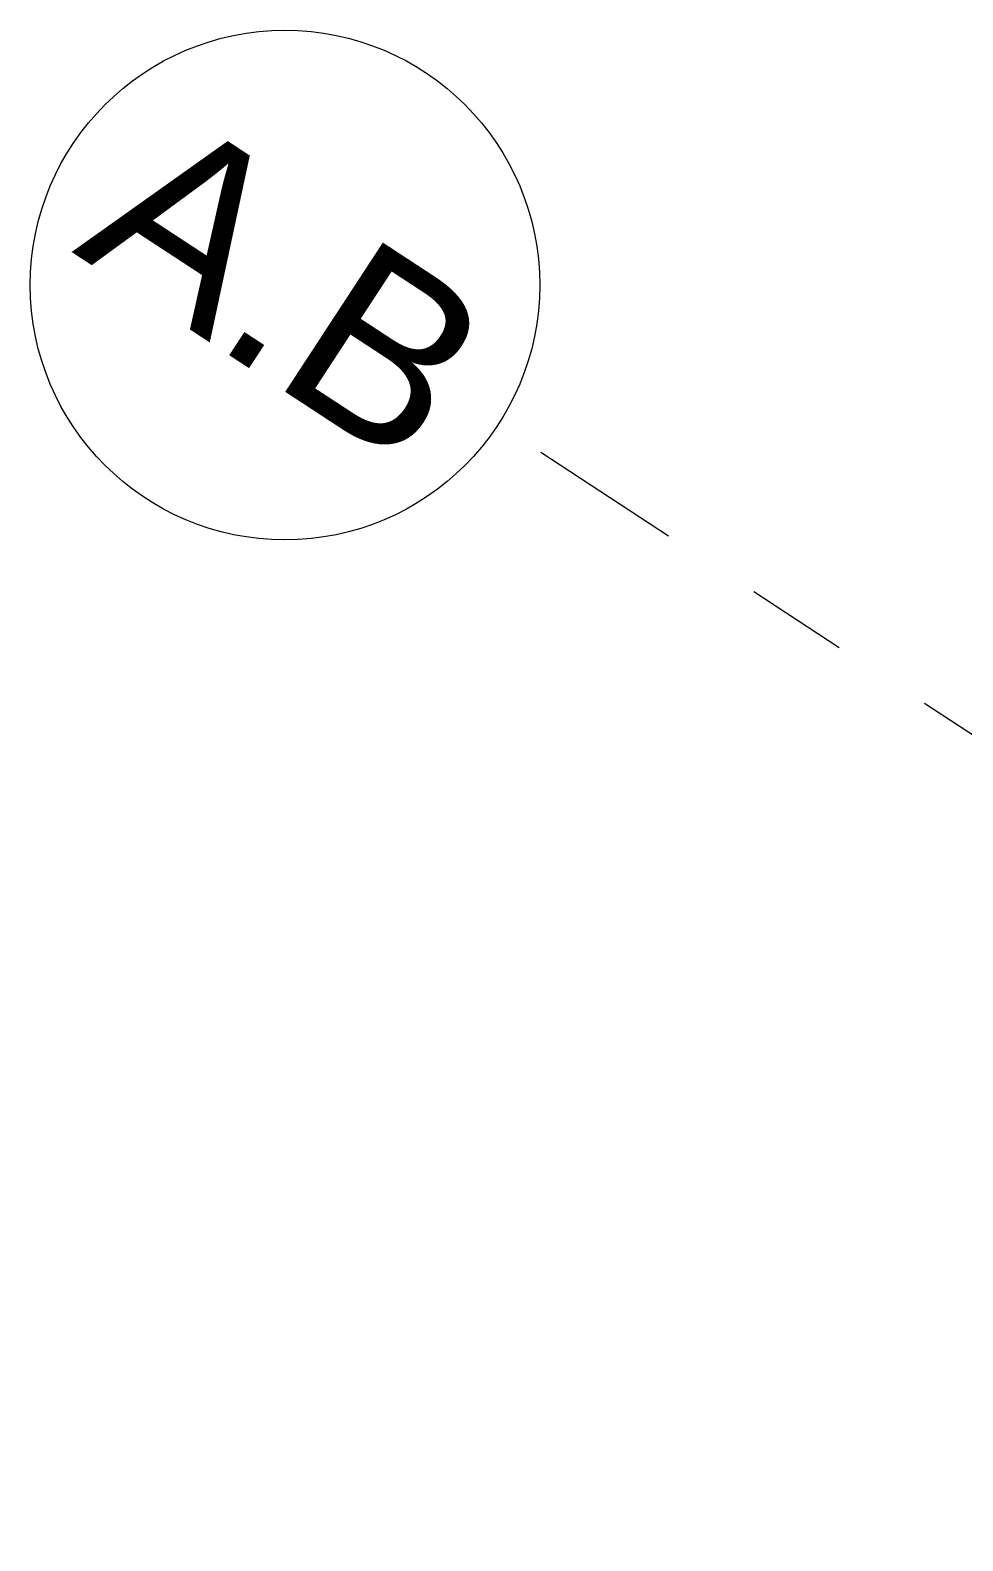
# Model space of a CAD drawing. Header units: metres. Extents: x 2696278.3 to 2696314, y 1245153.2 to 1245192.4.
# Drawn here: x 2696282.347 to 2696283.263, y 1245172.334 to 1245173.817 of the extents above; entities that cross this region are included whole.
import ezdxf

# ---------------------------------------------------------------- set-up
doc = ezdxf.new("R2010")
doc.units = ezdxf.units.M
doc.linetypes.add('000_hbf_Strichpunkt 3_1_1mm Achsen', pattern=[0.25, 0.15, -0.05, 0, -0.05])
doc.layers.add('1_M01_Achsen.V', color=7, linetype='Continuous')
doc.styles.add('ERSTELLTER_STIL_2', font='arial.ttf')

msp = doc.modelspace()

# ---------------------------------------------------------------- linework, layer by layer
at = {"layer": '1_M01_Achsen.V', "color": 7, "linetype": '000_hbf_Strichpunkt 3_1_1mm Achsen', "lineweight": 13}
msp.add_line((2696284.4802, 1245172.3345), (2696282.8067, 1245173.4296), dxfattribs=at)
msp.add_line((2696284.4802, 1245172.3345), (2696282.8067, 1245173.4296), dxfattribs=at)
at = {"layer": '1_M01_Achsen.V', "color": 7, "linetype": 'Continuous', "lineweight": 13}
msp.add_circle((2696282.5975, 1245173.5665), 0.25, dxfattribs=at)
msp.add_circle((2696282.5975, 1245173.5665), 0.25, dxfattribs=at)

# ---------------------------------------------------------------- texts
at = {"layer": '1_M01_Achsen.V', "color": 7, "lineweight": 13, "insert": (2696282.4835, 1245173.7456), "char_height": 0.175, "attachment_point": 1, "rotation": 326.8, "style": 'ERSTELLTER_STIL_2'}
msp.add_mtext('\\A1;{\\pql;\\pt0;\\fArial|b0|i0|c0|p0;\\W1.000000;A.B}', dxfattribs=at)
msp.add_mtext('\\A1;{\\pql;\\pt0;\\fArial|b0|i0|c0|p0;\\W1.000000;A.B}', dxfattribs=at)

doc.saveas('drawing.dxf')
